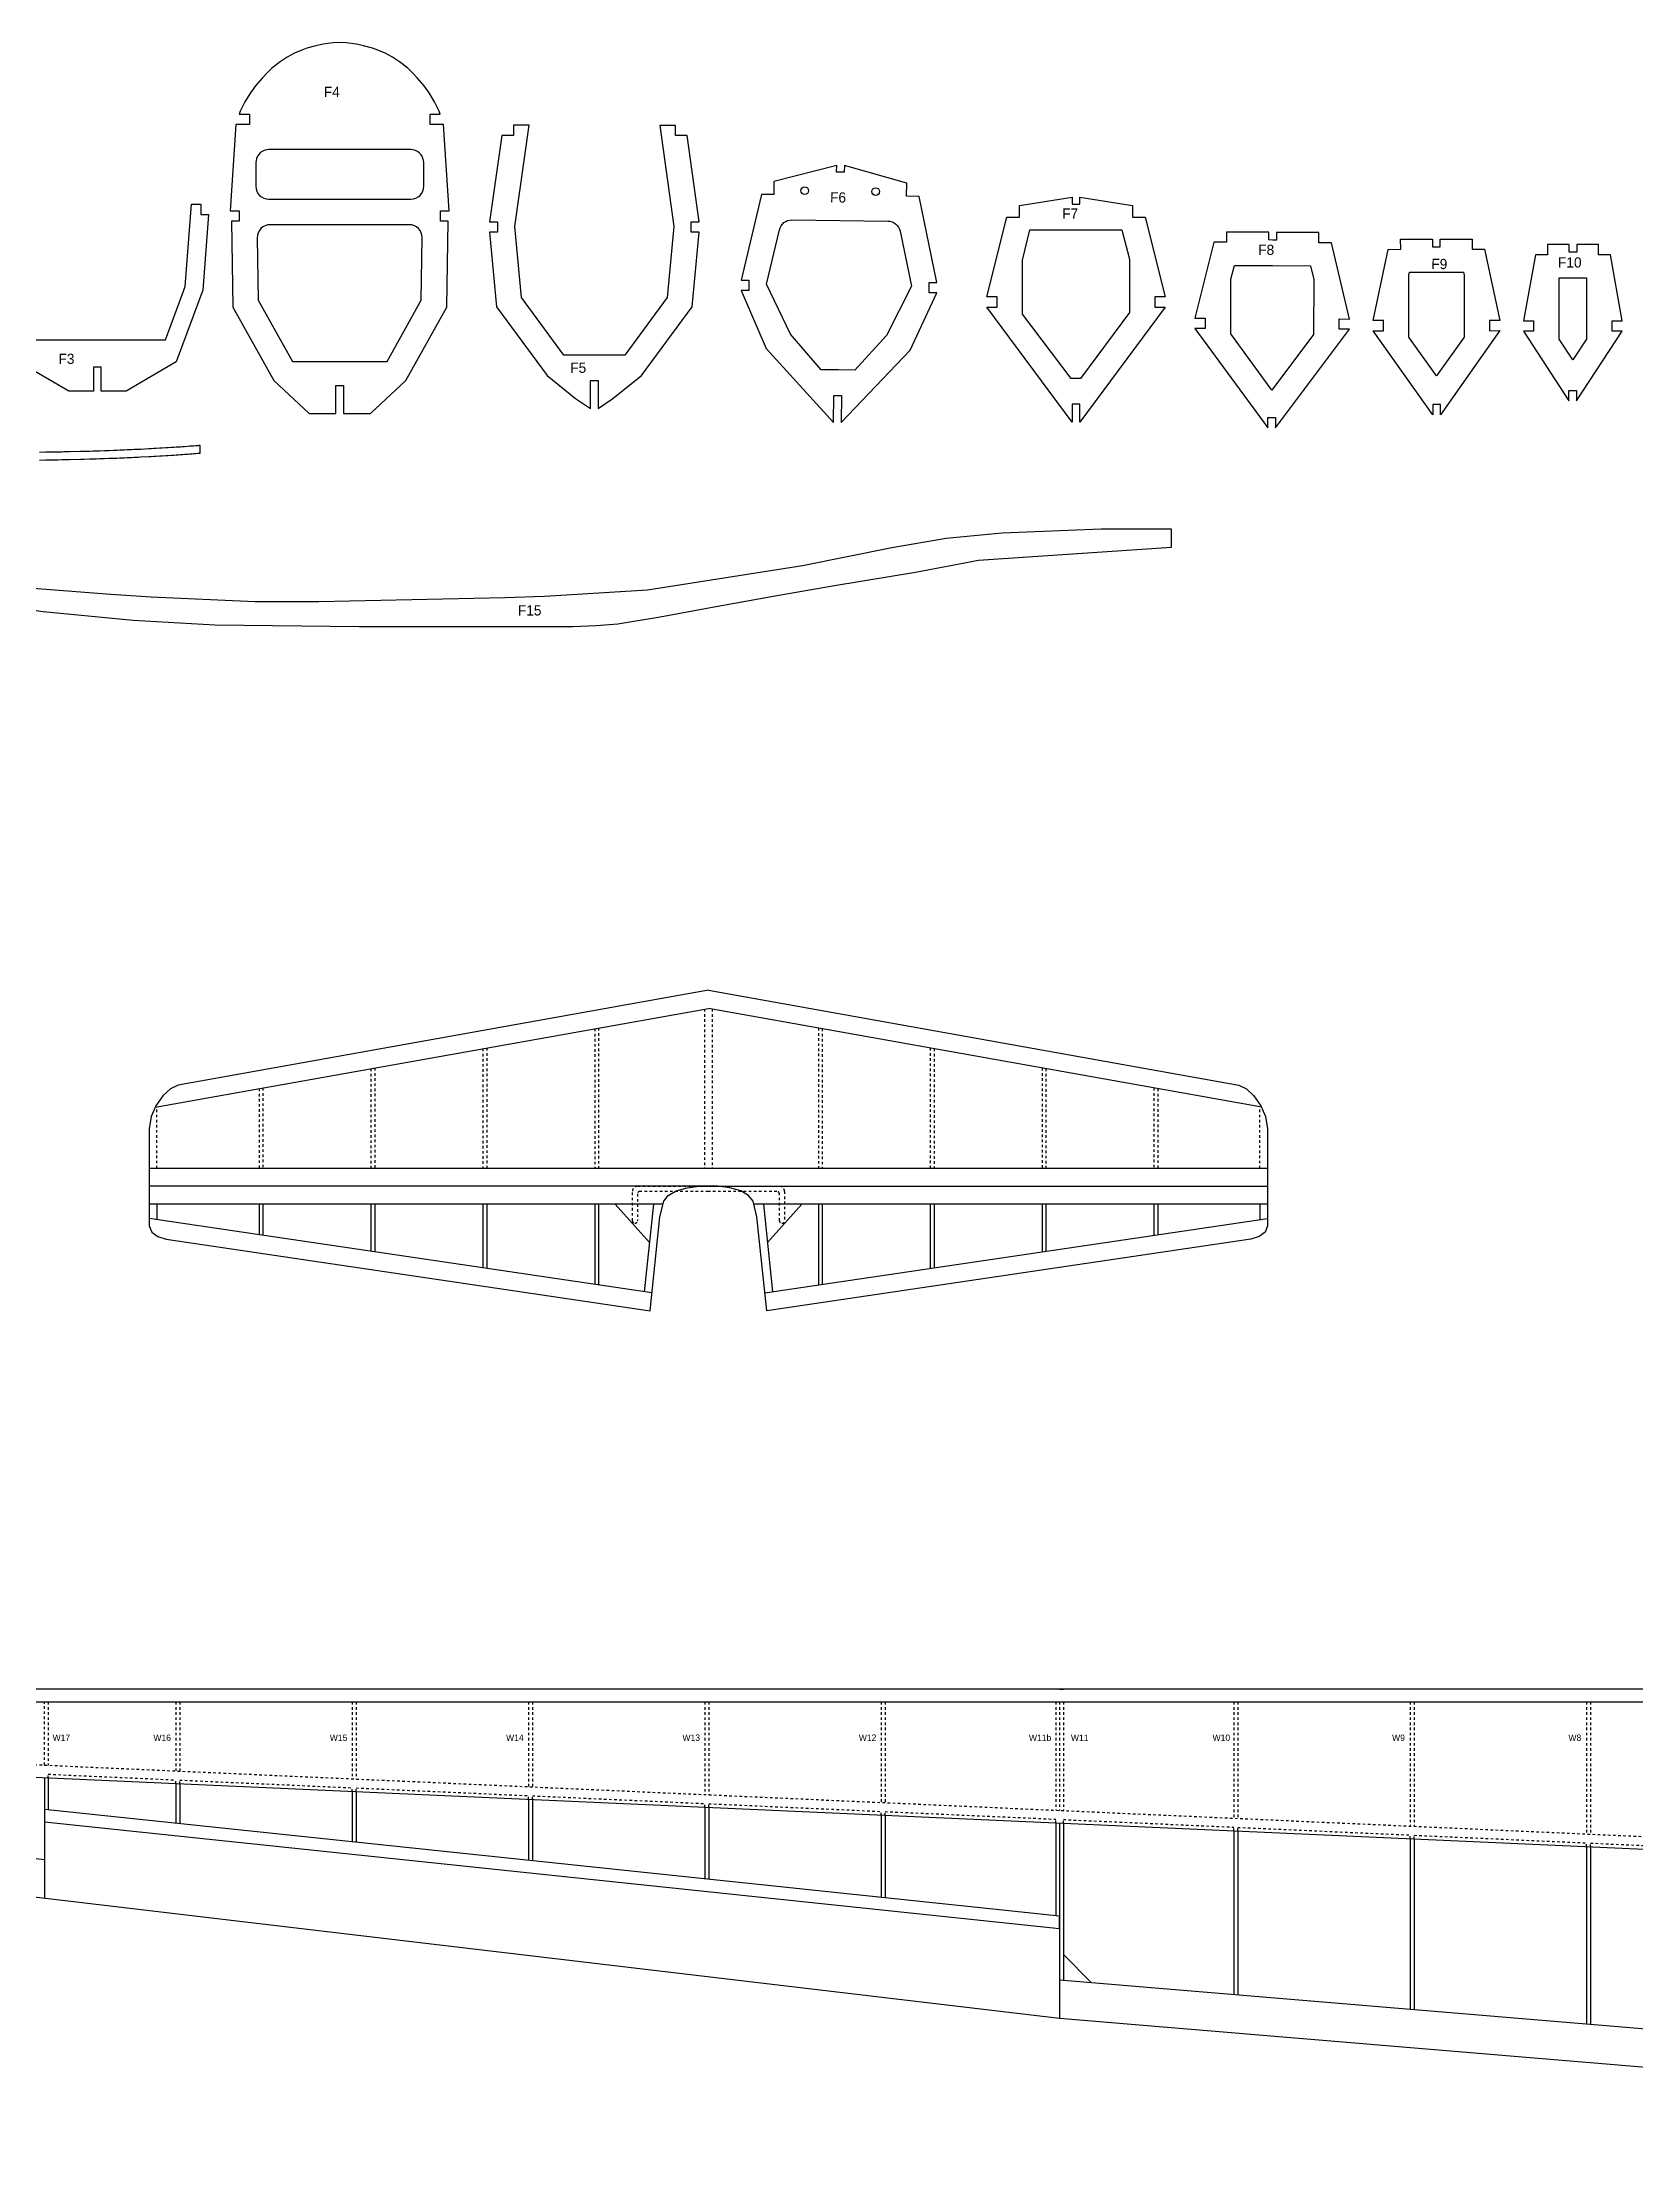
# Model space of a CAD drawing. Extents: x -88 to 2523, y 287 to 1193.
# Drawn here: x 235 to 859, y 287 to 1117 of the extents above; entities that cross this region are included whole.
import ezdxf

# ---------------------------------------------------------------- set-up
doc = ezdxf.new("R2010")
doc.units = 0
doc.linetypes.add('JIS_02_1_0', pattern=[2, 1, -1])
doc.layers.get('0').update_dxf_attribs({"linetype": 'CONTINUOUS'})
doc.layers.add('SÄLJ', color=7, linetype='CONTINUOUS')

# ---------------------------------------------------------------- blocks, each defined once
blk = doc.blocks.new('*U24')
at = {"layer": 'SÄLJ', "color": 253}
blk.add_text('W8', height=2.5, dxfattribs=at).set_placement((831.99, 452.81))
blk = doc.blocks.new('*U25')
at = {"layer": 'SÄLJ', "color": 253}
blk.add_text('W9', height=2.5, dxfattribs=at).set_placement((763.02, 452.81))
blk = doc.blocks.new('*U26')
at = {"layer": 'SÄLJ', "color": 253}
blk.add_text('W10', height=2.5, dxfattribs=at).set_placement((692.81, 452.81))
blk = doc.blocks.new('*U27')
at = {"layer": 'SÄLJ', "color": 253}
blk.add_text('W11', height=2.5, dxfattribs=at).set_placement((637.41, 452.79))
blk = doc.blocks.new('*U28')
at = {"layer": 'SÄLJ', "color": 253}
blk.add_text('W11b', height=2.5, dxfattribs=at).set_placement((621, 452.78))
blk = doc.blocks.new('*U29')
at = {"layer": 'SÄLJ', "color": 253}
blk.add_text('W12', height=2.5, dxfattribs=at).set_placement((554.46, 452.82))
blk = doc.blocks.new('*U30')
at = {"layer": 'SÄLJ', "color": 253}
blk.add_text('W13', height=2.5, dxfattribs=at).set_placement((485.49, 452.82))
blk = doc.blocks.new('*U31')
at = {"layer": 'SÄLJ', "color": 253}
blk.add_text('W14', height=2.5, dxfattribs=at).set_placement((416.52, 452.82))
blk = doc.blocks.new('*U32')
at = {"layer": 'SÄLJ', "color": 253}
blk.add_text('W15', height=2.5, dxfattribs=at).set_placement((347.56, 452.81))
blk = doc.blocks.new('*U33')
at = {"layer": 'SÄLJ', "color": 253}
blk.add_text('W16', height=2.5, dxfattribs=at).set_placement((278.59, 452.81))
blk = doc.blocks.new('*U35')
at = {"layer": 'SÄLJ', "color": 253}
blk.add_text('W17', height=2.5, dxfattribs=at).set_placement((239.16, 452.82))
blk = doc.blocks.new('*U62')
at = {"layer": 'SÄLJ', "color": 253}
blk.add_text('F3', height=4, dxfattribs=at).set_placement((241.45, 991.24))
blk = doc.blocks.new('*U63')
at = {"layer": 'SÄLJ', "color": 253}
blk.add_text('F4', height=4, dxfattribs=at).set_placement((345.23, 1095.61))
blk = doc.blocks.new('*U64')
at = {"layer": 'SÄLJ', "color": 253}
blk.add_text('F5', height=4, rotation=359.96211, dxfattribs=at).set_placement((441.61, 987.75))
blk = doc.blocks.new('*U65')
at = {"layer": 'SÄLJ', "color": 253}
blk.add_text('F6', height=4, rotation=359.28858, dxfattribs=at).set_placement((543.2, 1054.39))
blk = doc.blocks.new('*U66')
at = {"layer": 'SÄLJ', "color": 253}
blk.add_text('F7', height=4, rotation=360, dxfattribs=at).set_placement((634, 1048.02))
blk = doc.blocks.new('*U67')
at = {"layer": 'SÄLJ', "color": 253}
blk.add_text('F8', height=4, rotation=359.67669, dxfattribs=at).set_placement((710.66, 1033.9))
blk = doc.blocks.new('*U68')
at = {"layer": 'SÄLJ', "color": 253}
blk.add_text('F9', height=4, rotation=359.44114, dxfattribs=at).set_placement((778.36, 1028.37))
blk = doc.blocks.new('*U69')
at = {"layer": 'SÄLJ', "color": 253}
blk.add_text('F10', height=4, rotation=359.89148, dxfattribs=at).set_placement((827.91, 1028.95))
blk = doc.blocks.new('*U76')
at = {"layer": 'SÄLJ', "color": 253}
blk.add_text('F15', height=4, dxfattribs=at).set_placement((421.13, 892.87))

msp = doc.modelspace()

# ---------------------------------------------------------------- linework, layer by layer
at = {"layer": 'SÄLJ'}
for p, q in [((279.28, 700.56), (495.65, 739.26)), ((712.02, 700.56), (495.65, 739.26)), ((495.65, 676.68), (276.94, 676.68)), ((714.36, 676.68), (495.65, 676.68)), ((495.65, 669.68), (276.94, 669.68)), ((495.65, 669.68), (714.36, 669.68)), ((477.87, 662.68), (276.94, 662.68)), ((473.54, 627.99), (276.94, 657.04)), ((279.94, 662.68), (279.94, 656.59)), ((319.93, 662.68), (319.93, 650.69)), ((321.43, 662.68), (321.43, 650.47)), ((363.68, 662.68), (363.68, 644.22)), ((365.18, 662.68), (365.18, 644)), ((407.42, 662.68), (407.42, 637.76)), ((408.92, 662.68), (408.92, 637.54)), ((451.16, 662.68), (451.16, 631.3)), ((452.66, 662.68), (452.66, 631.08)), ((459.18, 662.68), (472.61, 647.76)), ((474.18, 662.68), (470.57, 628.43)), ((714.36, 662.68), (513.43, 662.68)), ((517.12, 662.68), (520.73, 628.43)), ((517.76, 627.99), (714.36, 657.04)), ((518.7, 647.76), (532.12, 662.68)), ((538.64, 662.68), (538.64, 631.08)), ((540.14, 662.68), (540.14, 631.3)), ((582.38, 662.68), (582.38, 637.54)), ((583.88, 662.68), (583.88, 637.76)), ((626.13, 662.68), (626.13, 644)), ((627.63, 662.68), (627.63, 644.22)), ((669.87, 662.68), (669.87, 650.47)), ((671.37, 662.68), (671.37, 650.69)), ((711.36, 662.68), (711.36, 656.59)), ((1322.63, 468), (138.15, 468)), ((632.95, 473), (631.45, 473)), ((632.95, 473), (634.45, 473)), ((1322.63, 389.83), (138.15, 442.74)), ((235.94, 438.37), (235.94, 391.42)), ((237.44, 438.3), (237.44, 425.99)), ((287.37, 436.07), (287.37, 420.74)), ((288.87, 436), (288.87, 420.59)), ((356.34, 432.99), (356.34, 413.5)), ((357.84, 432.92), (357.84, 413.34)), ((235.94, 426.15), (632.95, 384.42)), ((425.3, 429.91), (425.3, 406.25)), ((426.8, 429.84), (426.8, 406.09)), ((494.27, 426.83), (494.27, 399)), ((495.77, 426.76), (495.77, 398.84)), ((563.24, 423.75), (563.24, 391.75)), ((564.74, 423.68), (564.74, 391.59)), ((138.15, 418), (235.94, 406.42)), ((235.94, 421.15), (632.95, 379.42)), ((631.45, 420.7), (631.45, 384.58)), ((632.95, 420.64), (632.95, 344.42)), ((634.45, 420.57), (634.45, 359.3)), ((701.17, 417.59), (701.17, 353.72)), ((702.67, 417.52), (702.67, 353.59)), ((770.14, 414.51), (770.14, 347.96)), ((771.64, 414.44), (771.64, 347.83)), ((839.11, 411.43), (839.11, 342.19)), ((840.61, 411.36), (840.61, 342.07)), ((122.63, 404.84), (632.95, 344.42)), ((632.95, 379.42), (632.95, 384.42)), ((645.37, 358.38), (634.45, 369.3)), ((632.95, 359.42), (1322.63, 301.78)), ((632.95, 344.42), (1322.63, 286.78))]:
    msp.add_line(p, q, dxfattribs=at)
at = {"layer": 'SÄLJ', "linetype": 'JIS_02_1_0'}
for p, q in [((494.15, 738.99), (494.15, 676.68)), ((497.15, 738.99), (497.15, 676.68)), ((451.16, 731.3), (451.16, 676.68)), ((452.66, 731.57), (452.66, 676.68)), ((538.64, 731.57), (538.64, 676.68)), ((540.14, 731.3), (540.14, 676.68)), ((407.42, 723.47), (407.42, 676.68)), ((408.92, 723.74), (408.92, 676.68)), ((582.38, 723.74), (582.38, 676.68)), ((583.88, 723.47), (583.88, 676.68)), ((363.68, 715.65), (363.68, 676.68)), ((365.18, 715.92), (365.18, 676.68)), ((626.13, 715.92), (626.13, 676.68)), ((627.63, 715.65), (627.63, 676.68)), ((319.93, 707.83), (319.93, 676.68)), ((321.43, 708.1), (321.43, 676.68)), ((669.87, 708.1), (669.87, 676.68)), ((671.37, 707.83), (671.37, 676.68)), ((279.94, 676.68), (279.94, 700.67)), ((711.36, 676.68), (711.36, 700.67)), ((235.94, 443.37), (235.94, 468)), ((237.44, 468), (237.44, 443.3)), ((287.37, 468), (287.37, 441.07)), ((288.87, 468), (288.87, 441)), ((356.34, 468), (356.34, 437.99)), ((357.84, 468), (357.84, 437.92)), ((425.3, 468), (425.3, 434.91)), ((426.8, 468), (426.8, 434.84)), ((494.27, 468), (494.27, 431.83)), ((495.77, 468), (495.77, 431.76)), ((563.24, 468), (563.24, 428.75)), ((564.74, 468), (564.74, 428.68)), ((631.45, 468), (631.45, 425.7)), ((632.95, 468), (632.95, 425.64)), ((634.45, 468), (634.45, 425.57)), ((701.17, 468), (701.17, 422.59)), ((702.67, 468), (702.67, 422.52)), ((770.14, 468), (770.14, 419.51)), ((771.64, 468), (771.64, 419.44)), ((839.11, 468), (839.11, 416.43)), ((840.61, 468), (840.61, 416.36)), ((138.15, 447.74), (1322.63, 394.83)), ((237.44, 438.3), (237.44, 439.8)), ((237.44, 439.8), (287.37, 437.57)), ((287.37, 436.07), (287.37, 437.57)), ((288.87, 436), (288.87, 437.5)), ((288.87, 437.5), (356.34, 434.49)), ((356.34, 432.99), (356.34, 434.49)), ((357.84, 432.92), (357.84, 434.42)), ((357.84, 434.42), (425.3, 431.41)), ((425.3, 429.91), (425.3, 431.41)), ((426.8, 429.84), (426.8, 431.34)), ((426.8, 431.34), (494.27, 428.33)), ((494.27, 426.83), (494.27, 428.33)), ((495.77, 426.76), (495.77, 428.26)), ((495.77, 428.26), (563.24, 425.25)), ((563.24, 423.75), (563.24, 425.25)), ((564.74, 423.68), (564.74, 425.18)), ((564.74, 425.18), (631.45, 422.2)), ((631.45, 420.7), (631.45, 422.2)), ((634.45, 420.57), (634.45, 422.07)), ((634.45, 422.07), (701.17, 419.09)), ((701.17, 417.59), (701.17, 419.09)), ((702.67, 417.52), (702.67, 419.02)), ((702.67, 419.02), (770.14, 416.01)), ((770.14, 414.51), (770.14, 416.01)), ((771.64, 414.44), (771.64, 415.94)), ((771.64, 415.94), (839.11, 412.93)), ((839.11, 411.43), (839.11, 412.93)), ((840.61, 411.36), (840.61, 412.86)), ((840.61, 412.86), (908.07, 409.85))]:
    msp.add_line(p, q, dxfattribs=at)
at = {"layer": 'SÄLJ', "color": 3}
for p, q in [((466.89, 655.22), (466.89, 655.22)), ((524.41, 655.22), (524.41, 655.22))]:
    msp.add_line(p, q, dxfattribs=at)
at = {"layer": 'SÄLJ'}
for points in [[(310.87, 1084.88), (308.63, 1051.11), (312.12, 1051.11), (312.12, 1047.11), (309.12, 1047.11), (309.63, 1013.46), (325.63, 984.77), (339.47, 971.92), (349.97, 971.92), (349.97, 982.83), (351.47, 982.83), (352.97, 982.83), (352.97, 971.92), (363.47, 971.92), (377.31, 984.77), (393.31, 1013.46), (393.81, 1047.11), (390.81, 1047.11), (390.81, 1051.11), (394.31, 1051.11), (392.07, 1084.88), (386.79, 1084.88), (386.79, 1088.88), (390.79, 1088.88), (390.37, 1090.12), (388.55, 1093.74), (386.43, 1097.2), (384.46, 1099.92), (381.71, 1103.07), (379.88, 1105.01), (378.03, 1106.85), (374.82, 1109.4), (372.08, 1111.18), (369.21, 1112.78), (366.32, 1113.93), (364.32, 1114.66), (360.78, 1115.68), (357.99, 1116.33), (354.03, 1116.78), (351.47, 1116.94), (348.9, 1116.78), (344.94, 1116.33), (342.16, 1115.68), (338.61, 1114.66), (336.62, 1113.93), (333.73, 1112.78), (330.86, 1111.18), (328.12, 1109.4), (324.9, 1106.85), (323.05, 1105.01), (321.23, 1103.07), (318.47, 1099.92), (316.5, 1097.2), (314.39, 1093.74), (312.56, 1090.12), (312.15, 1088.88), (316.15, 1088.88), (316.15, 1084.88)], [(482.72, 1080.52), (482.73, 1084.52), (482.28, 1084.52), (476.63, 1084.53), (482.12, 1044.93), (479.54, 1017.21), (462.91, 994.69), (450.99, 994.7), (439.07, 994.71), (422.48, 1017.24), (419.93, 1044.97), (425.48, 1084.56), (419.82, 1084.56), (419.38, 1084.56), (419.38, 1080.56), (414.82, 1080.57), (410.09, 1046.81), (413.09, 1046.81), (413.09, 1042.81), (410.09, 1042.81), (412.78, 1013.56), (432.56, 986.69), (443.67, 977.69), (449.48, 973.86), (449.49, 984.7), (450.99, 984.7), (452.49, 984.7), (452.48, 973.86), (458.29, 977.68), (469.42, 986.67), (489.24, 1013.51), (491.96, 1042.75), (488.96, 1042.76), (488.96, 1046.76), (491.96, 1046.75), (487.28, 1080.52)], [(521.23, 1057.48), (516.35, 1057.54), (508.51, 1023.99), (511.51, 1023.95), (511.46, 1019.95), (508.46, 1019.99), (518.27, 997.33), (544.57, 968.31), (544.7, 978.93), (546.2, 978.91), (547.7, 978.89), (547.57, 968.28), (574.59, 996.63), (584.95, 1019.04), (581.95, 1019.08), (582, 1023.08), (585, 1023.04), (578, 1056.77), (573.12, 1056.83), (573.18, 1061.91), (548.82, 1068.8), (548.79, 1066.19), (547.29, 1066.2), (545.79, 1066.22), (545.82, 1068.84), (521.29, 1062.56)], [(617.28, 1053.23), (637.89, 1056.46), (637.89, 1053.68), (639.39, 1053.68), (640.89, 1053.68), (640.89, 1056.46), (661.49, 1053.23), (661.49, 1048.6), (666.47, 1048.6), (674.27, 1017.47), (670.27, 1017.47), (670.27, 1013.47), (674.27, 1013.47), (640.89, 968.44), (640.89, 975.56), (639.39, 975.56), (637.89, 975.56), (637.89, 968.44), (604.51, 1013.47), (608.51, 1013.47), (608.51, 1017.47), (604.51, 1017.47), (612.31, 1048.6), (617.28, 1048.6)], [(639.39, 1043.68), (657.39, 1043.68), (660.27, 1032.2), (660.27, 1011.37), (641.13, 985.56), (639.39, 985.56), (637.5, 985.56), (618.51, 1010.73), (618.51, 1031.85), (621.4, 1043.68)], [(717.82, 1042.69), (717.8, 1039.69), (716.3, 1039.7), (714.8, 1039.71), (714.82, 1042.71), (698.28, 1042.8), (698.25, 1038.8), (693.29, 1038.83), (685.94, 1009.15), (689.94, 1009.12), (689.91, 1005.12), (685.91, 1005.15), (714.39, 966.28), (714.41, 970.28), (715.91, 970.27), (717.41, 970.26), (717.39, 966.26), (746.3, 1004.8), (742.3, 1004.83), (742.33, 1008.83), (746.33, 1008.8), (739.31, 1038.57), (734.34, 1038.6), (734.37, 1042.6)], [(766.37, 1040.06), (778.86, 1040.07), (778.87, 1037.07), (781.87, 1037.08), (781.86, 1040.08), (794.35, 1040.09), (794.36, 1036.09), (799.21, 1036.1), (805.18, 1008.25), (801.18, 1008.24), (801.18, 1004.24), (805.18, 1004.25), (781.94, 971.37), (781.94, 975.37), (778.94, 975.37), (778.94, 971.37), (755.63, 1004.19), (759.63, 1004.2), (759.62, 1008.2), (755.62, 1008.19), (761.53, 1036.05), (766.38, 1036.06)], [(843.74, 1037.89), (835.27, 1037.91), (835.27, 1034.91), (832.27, 1034.91), (832.27, 1037.91), (823.81, 1037.93), (823.8, 1033.93), (819.08, 1033.94), (814.39, 1008.1), (818.39, 1008.09), (818.39, 1004.09), (814.39, 1004.1), (832.16, 976.87), (832.16, 980.87), (835.16, 980.86), (835.16, 976.86), (853.03, 1004.03), (849.03, 1004.03), (849.04, 1008.03), (853.04, 1008.03), (848.45, 1033.88), (843.73, 1033.89)], [(701.35, 1029.78), (716.25, 1029.7), (731.14, 1029.61), (732.41, 1024.23), (732.29, 1002.79), (715.97, 981.04), (699.9, 1002.97), (700.02, 1024.41)], [(780.42, 986.55), (769.63, 1001.75), (769.6, 1025.93), (769.84, 1027.06), (790.91, 1027.09), (791.16, 1025.95), (791.18, 1001.77)], [(828.38, 1000.95), (828.42, 1024.92), (839.07, 1024.9), (839.02, 1000.93), (833.69, 992.82)]]:
    msp.add_lwpolyline(points, close=True, dxfattribs=at)
msp.add_lwpolyline([(384.21, 1070.73, 0.374716), (379.26, 1075.05), (323.68, 1075.05, 0.374716), (318.72, 1070.73), (318.63, 1070.04), (318.63, 1060.69, 0.414214), (323.63, 1055.69), (351.47, 1055.69), (379.31, 1055.69, 0.414214), (384.31, 1060.69), (384.31, 1070.04), (384.21, 1070.73)], format="xyb", dxfattribs=at)
for points in [[(230.07, 1000.66), (256.68, 1000.66), (283.28, 1000.66), (289.96, 1018.69), (291.03, 1021.57), (293.43, 1053.66), (297.15, 1053.66), (297.15, 1049.66), (300.15, 1049.66), (297.94, 1020.07), (287.54, 992), (267.88, 980.61), (258.18, 980.61), (258.18, 990), (256.68, 990), (255.18, 990), (255.18, 980.61), (245.48, 980.61), (225.82, 992)], [(234.04, 953.67), (236.51, 953.71), (238.12, 953.73), (239.7, 953.76), (240.48, 953.77), (241.26, 953.79), (242.79, 953.82), (243.55, 953.83), (244.3, 953.85), (245.78, 953.88), (250.1, 953.99), (251.49, 954.02), (253.54, 954.08), (254.88, 954.12), (256.2, 954.16), (257.49, 954.2), (259.4, 954.27), (261.27, 954.33), (263.09, 954.4), (264.28, 954.45), (265.45, 954.49), (267.18, 954.56), (268.31, 954.61), (269.97, 954.69), (271.06, 954.74), (272.13, 954.79), (272.66, 954.81), (273.71, 954.86), (276.77, 955.02), (277.77, 955.07), (278.75, 955.13), (279.71, 955.18), (281.14, 955.26), (282.07, 955.32), (283.45, 955.4), (284.35, 955.46), (285.69, 955.54), (286.57, 955.6), (287.43, 955.66), (288.29, 955.72), (289.13, 955.78), (289.97, 955.84), (290.8, 955.9), (292.03, 955.99), (292.83, 956.05), (293.23, 956.08), (293.63, 956.11), (294.42, 956.17), (295.2, 956.24), (295.98, 956.3), (296.37, 956.33), (296.75, 956.36), (296.93, 956.38), (296.93, 959.36), (296.75, 959.34), (296.37, 959.31), (295.98, 959.28), (295.2, 959.22), (294.42, 959.15), (293.63, 959.09), (293.23, 959.06), (292.83, 959.03), (292.03, 958.97), (290.8, 958.88), (289.97, 958.82), (289.13, 958.76), (288.29, 958.7), (287.43, 958.64), (286.57, 958.58), (285.69, 958.52), (284.35, 958.44), (283.45, 958.38), (282.07, 958.3), (281.14, 958.24), (279.71, 958.16), (278.75, 958.11), (277.77, 958.05), (276.77, 958), (273.71, 957.84), (272.66, 957.79), (272.13, 957.77), (271.06, 957.72), (269.97, 957.67), (268.31, 957.59), (267.18, 957.54), (265.45, 957.47), (264.28, 957.43), (263.09, 957.38), (261.27, 957.31), (259.4, 957.25), (257.49, 957.18), (256.2, 957.14), (254.88, 957.1), (253.54, 957.06), (251.49, 957.01), (250.1, 956.97), (245.78, 956.86), (244.3, 956.83), (243.55, 956.82), (242.79, 956.8), (241.26, 956.77), (240.48, 956.75), (239.7, 956.74), (238.12, 956.71), (236.51, 956.69), (234.04, 956.65)], [(213.57, 897.53), (235.5, 894.47), (270.69, 891.02), (302.67, 889.23), (359.02, 888.58), (442.6, 888.58), (451.74, 888.9), (460.26, 889.66), (476.8, 892.36), (497.88, 896.24), (523.16, 900.85), (544.9, 904.63), (576.69, 909.81), (601.26, 914.54), (676.72, 919.61), (676.72, 926.46)], [(676.72, 926.63), (649.23, 926.63), (610.5, 925.12), (588.59, 923.03), (567.37, 919.38), (532.46, 912.33), (471.79, 902.77), (431.59, 900.33), (416.08, 899.74), (343.3, 898.16), (318.26, 898.16), (277.71, 900.02), (261.94, 901.06), (231.53, 903.47)], [(495.65, 746.37), (288.25, 709.27), (285.24, 707.76), (282.32, 705.07), (279.56, 701.19), (277.75, 697.03), (276.94, 692.21), (276.94, 654.26), (277.99, 651.81), (280.25, 650.02), (283.55, 648.99), (472.81, 621.03), (476.67, 657.7), (478.17, 663.88), (479.96, 666.05), (482.97, 667.93), (487.3, 669.06), (491.95, 669.68), (495.65, 669.68)], [(495.65, 746.37), (703.05, 709.27), (706.06, 707.76), (708.98, 705.07), (711.75, 701.19), (713.56, 697.03), (714.36, 692.21), (714.36, 654.26), (713.32, 651.81), (711.05, 650.02), (707.75, 648.99), (518.5, 621.03), (514.63, 657.7), (513.14, 663.88), (511.35, 666.05), (508.33, 667.93), (504, 669.06), (499.35, 669.68), (495.65, 669.68)], [(1322.63, 473), (138.15, 473), (135.51, 472.45), (132.78, 471.28), (130.77, 470), (127.93, 467.47), (125.4, 463.94), (123.53, 459.75), (122.63, 455.82)]]:
    msp.add_lwpolyline(points, dxfattribs=at)
for points in [[(575.07, 1021.67), (565.29, 1002.39), (552.85, 988.83), (546.33, 988.91), (539.8, 988.99), (527.7, 1002.85), (518.4, 1022.37), (523.38, 1043.69, -0.351971), (528.32, 1047.55), (547.05, 1047.32), (565.79, 1047.09, -0.351971), (570.62, 1043.11)], [(369.98, 992.17), (383.34, 1016.13), (383.71, 1040.61, 0.418642), (378.71, 1045.69), (351.47, 1045.69), (324.22, 1045.69, 0.418642), (319.22, 1040.61), (319.59, 1016.13), (332.95, 992.17)]]:
    msp.add_lwpolyline(points, format="xyb", close=True, dxfattribs=at)
at = {"layer": 'SÄLJ', "linetype": 'JIS_02_1_0'}
for points in [[(495.65, 667.68), (468.89, 667.68, 0.414214), (467.89, 666.68), (467.89, 656.22, -0.414214), (466.89, 655.22, -0.414214), (465.89, 656.22), (465.89, 667.68, -0.414214), (467.89, 669.68), (495.65, 669.68)], [(506.13, 669.68), (523.41, 669.68, -0.414214), (525.41, 667.68), (525.41, 656.22, -0.414214), (524.41, 655.22, -0.414214), (523.41, 656.22), (523.41, 666.68, 0.414214), (522.41, 667.68), (495.65, 667.68)]]:
    msp.add_lwpolyline(points, format="xyb", dxfattribs=at)
at = {"layer": 'SÄLJ'}
for centre in [(533.33, 1058.99), (561.06, 1058.65)]:
    msp.add_circle(centre, 1.5, dxfattribs=at)

# ---------------------------------------------------------------- block references
for name in ['*U63', '*U65', '*U66', '*U67', '*U68', '*U69', '*U62', '*U64', '*U76', '*U35', '*U33', '*U32', '*U31', '*U30', '*U29', '*U28', '*U27', '*U26', '*U25', '*U24']:
    msp.add_blockref(name, (0, 0))

doc.saveas('drawing.dxf')
